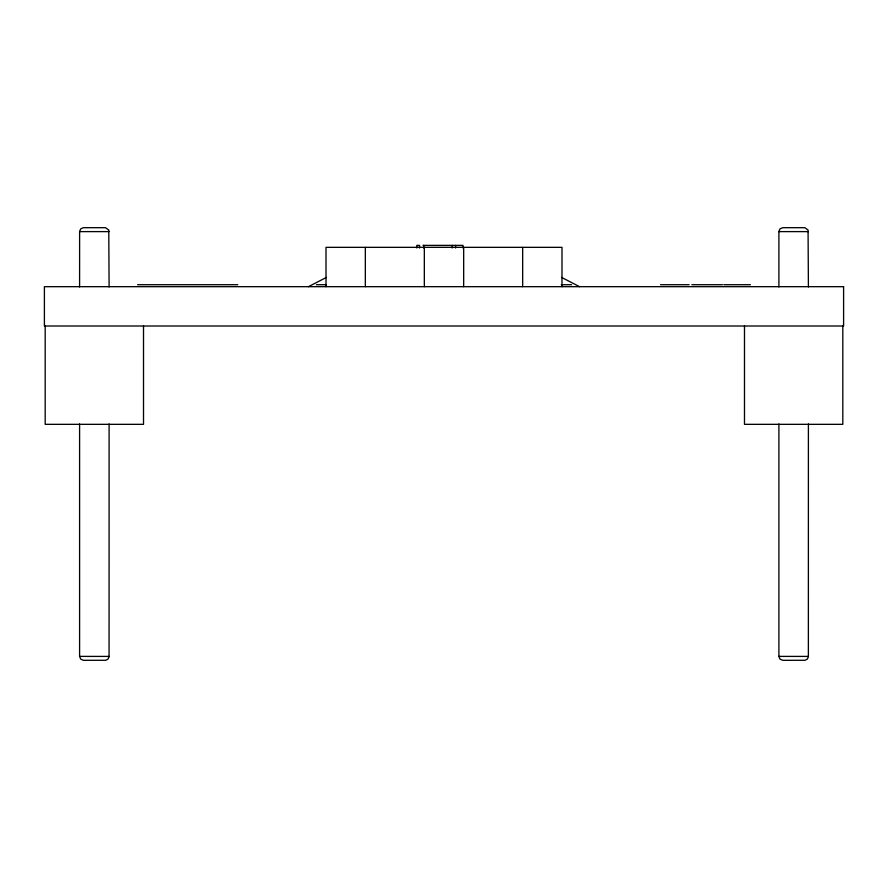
<?xml version="1.0" encoding="UTF-8"?>
<svg xmlns="http://www.w3.org/2000/svg" width="888" height="888" viewBox="0 0 888 888"><rect width="100%" height="100%" fill="white"/><g stroke="black" fill="none" stroke-linecap="round" stroke-linejoin="round"><path stroke-width="1.33" d="M79.598 286.957L79.609 231.335L80.852 228.738L83.539 227.683L105.528 227.694L108.769 230.036L109.102 286.957M109.102 656.421L79.598 656.387L80.73 659.14L83.494 660.317L105.683 660.284L107.948 659.174L109.069 656.865L109.102 423.942M778.898 286.957L778.909 231.335L780.152 228.738L782.839 227.683L804.828 227.694L808.069 230.036L808.402 286.957M808.402 656.421L778.898 656.387L780.03 659.14L782.794 660.317L804.983 660.284L807.248 659.174L808.369 656.865L808.402 423.942M308.414 286.68L326.462 277.389M79.598 231.613L109.102 231.613M778.898 231.613L808.402 231.613M423.043 245.377L463.014 245.377L463.014 248.007M137.618 284.715L237.784 284.715M316.383 284.715L326.473 284.715M561.249 284.715L571.617 284.715M660.539 284.715L689.132 284.715M691.819 284.715L722.421 284.715M723.764 284.715L750.382 284.715M561.538 277.389L579.587 286.68M842.812 326.007L842.812 424.331L744.488 424.331L744.488 326.007M778.898 423.942L778.898 656.387M561.993 286.68L561.993 247.341L326.007 247.341L326.007 286.68M522.666 247.341L522.666 286.68M463.669 247.341L463.669 286.68M455.577 245.377L455.577 248.007M452.17 245.377L452.17 248.007M424.331 247.341L424.331 286.68M423.676 245.377L423.676 248.007M419.547 248.007L419.547 245.377L416.816 245.377L416.816 248.007M365.334 247.341L365.334 286.68M143.512 326.007L143.512 424.331L45.188 424.331L45.188 326.007M79.598 423.942L79.598 656.387M843.6 286.68L44.4 286.68L44.4 326.007L843.6 326.007L843.6 286.68"/></g></svg>
